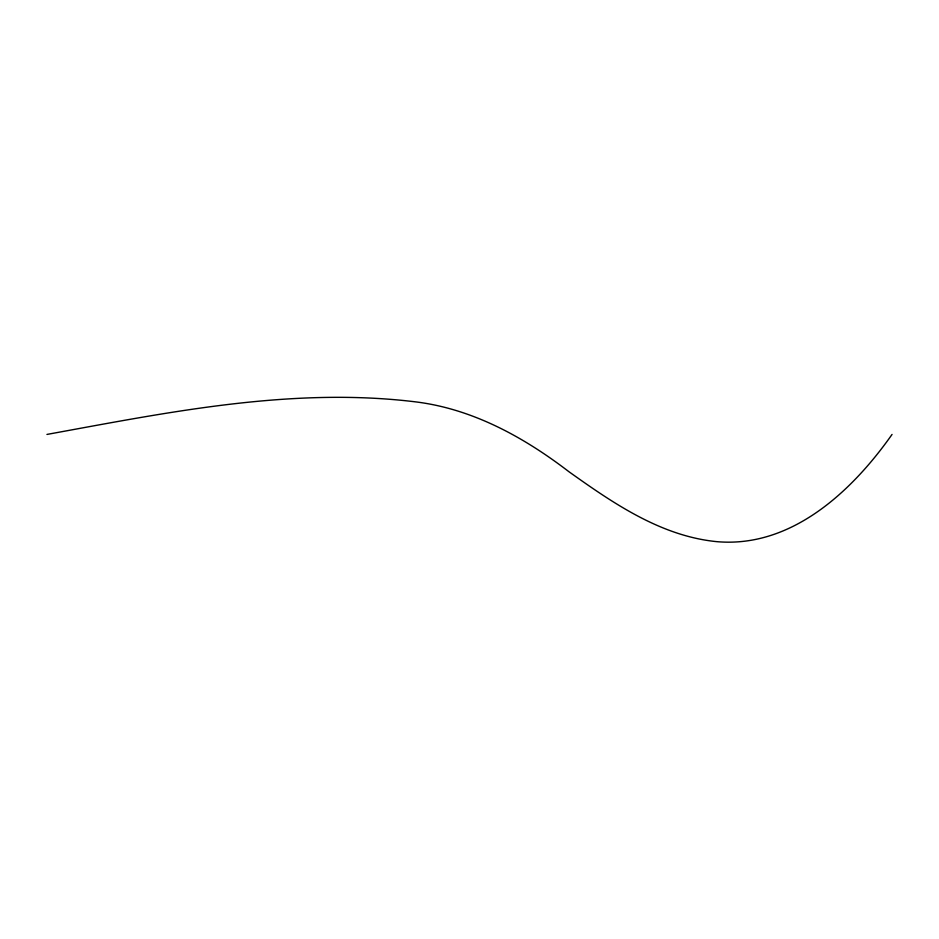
<?xml version="1.0" encoding="UTF-8"?>
<svg xmlns="http://www.w3.org/2000/svg" width="939" height="939" viewBox="0 0 939 939"><rect width="100%" height="100%" fill="white"/><g stroke="black" fill="none" stroke-linecap="round" stroke-linejoin="round"><path stroke-width="1.41" d="M892.05 434.428C852.049 491.261 791.366 548.388 716.504 541.627C660.81 536.028 613.296 503.281 568.928 471.718C523.821 437.128 472.387 408.735 415.132 401.81C291.7 386.833 167.928 412.385 46.95 434.428"/></g></svg>
